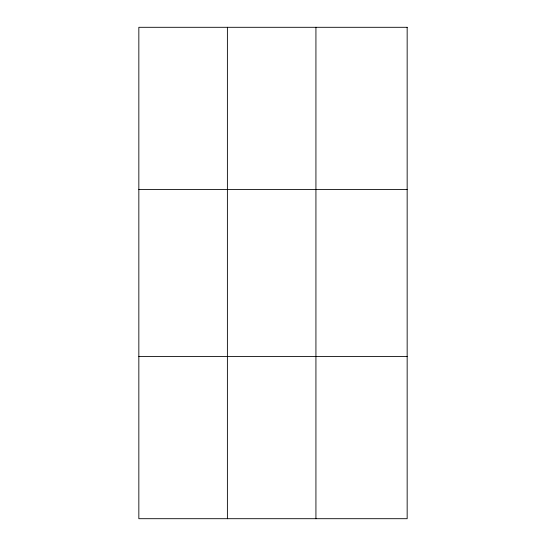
<?xml version="1.0" encoding="UTF-8"?>
<svg xmlns="http://www.w3.org/2000/svg" width="546" height="546" viewBox="0 0 546 546"><rect width="100%" height="100%" fill="white"/><g stroke="black" fill="none" stroke-linecap="round" stroke-linejoin="round"><path stroke-width="0.82" d="M227.389 27.3L227.389 518.7M315.929 27.3L315.929 518.7M138.841 189.462L407.159 189.462M138.841 356.538L407.159 356.538M407.159 27.3L407.159 518.7L138.841 518.7L138.841 27.3L407.159 27.3"/></g></svg>
